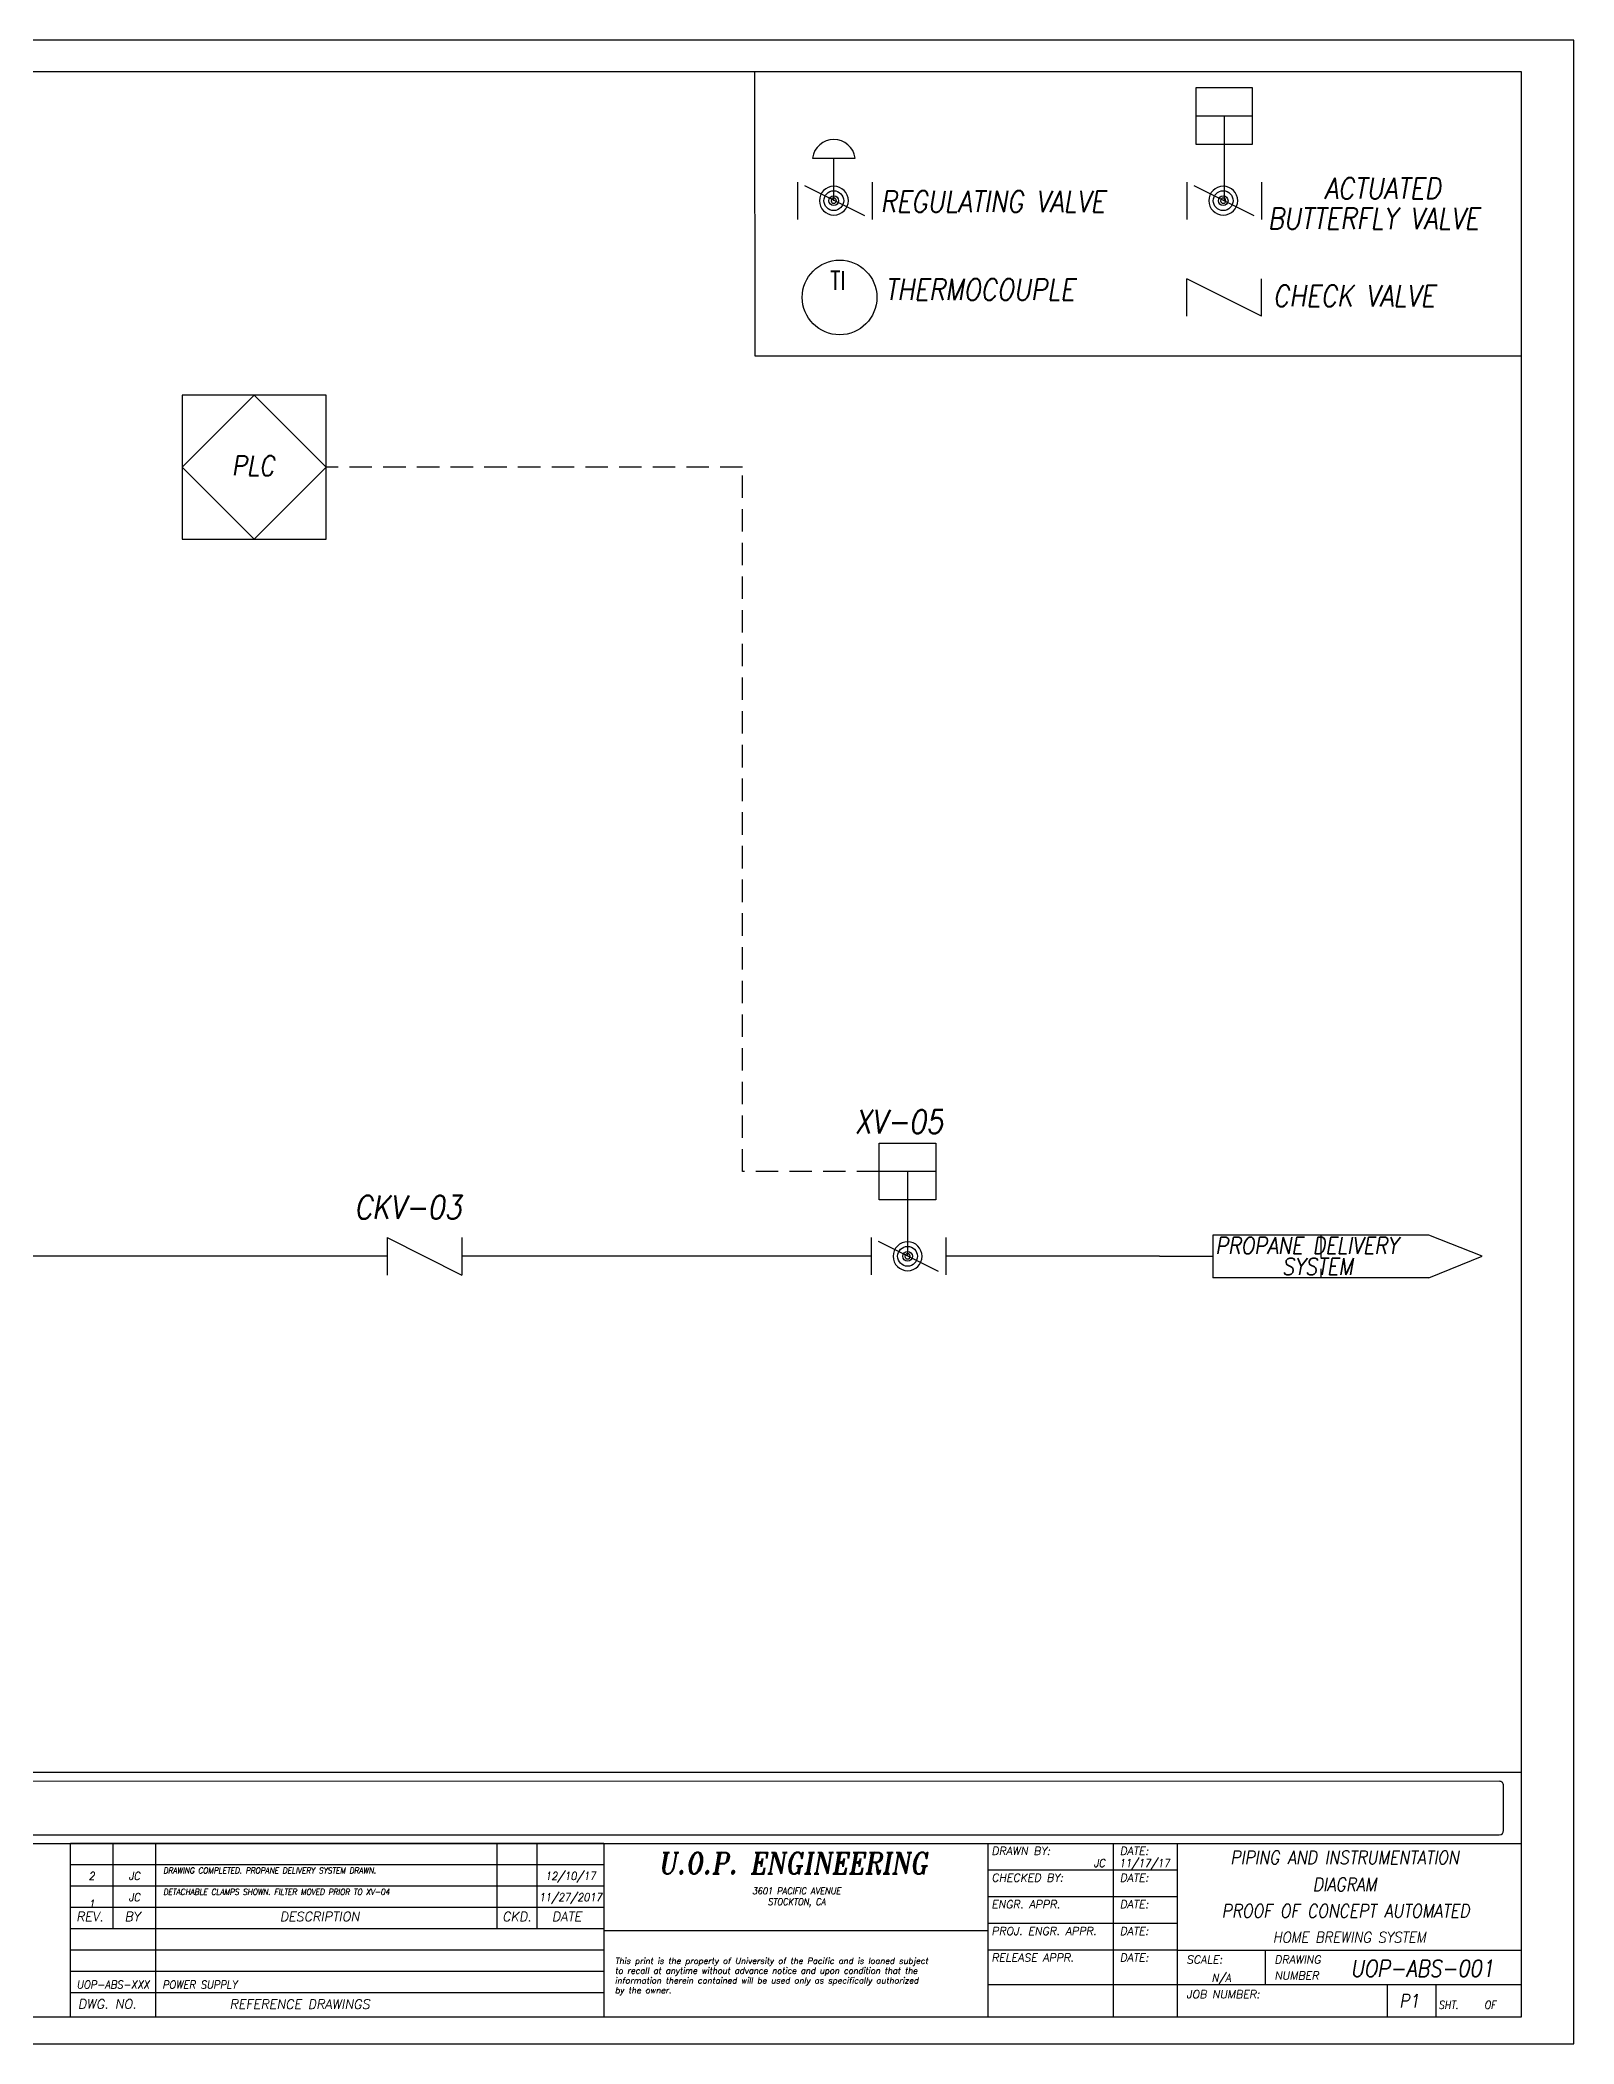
# Paper-space layout 'PROPANE SYS.' of a CAD drawing. Extents: x 0.7 to 34.5, y 0.2 to 22.5.
# Drawn here: x 17.38 to 34.45, y 0.15 to 22.46 of the extents above; entities that cross this region are included whole.
import ezdxf
from ezdxf.enums import TextEntityAlignment as Align

# ---------------------------------------------------------------- set-up
doc = ezdxf.new("R2010")
doc.units = 0
doc.header["$MEASUREMENT"] = 0
doc.linetypes.add('HIDDEN', pattern=[0.375, 0.25, -0.125])
doc.layers.get('Defpoints').update_dxf_attribs({"color": 247})
for name, color, linetype in [('BORDER', 6, 'Continuous'), ('LEADER', 7, 'Continuous'), ('LEGEND LINES', 7, 'Continuous'), ('P-E-WINE', 234, 'Continuous'), ('P-WINE', 202, 'Continuous'), ('PL', 202, 'Continuous'), ('PLC LINES', 102, 'Continuous'), ('TEXT', 7, 'Continuous'), ('TRUCK WASH - E - PW', 250, 'Continuous'), ('VALVE', 7, 'Continuous')]:
    doc.layers.add(name, color=color, linetype=linetype)
doc.styles.add('ROMANT', font='romant', dxfattribs={"width": 0.8579})
doc.styles.add('TLARGE', font='romans', dxfattribs={"width": 0.9, "oblique": 10, "height": 0.1875})
doc.styles.add('TLMEDIUM', font='romans', dxfattribs={"width": 0.85, "oblique": 10, "height": 0.15625})
doc.styles.add('TLSMALL', font='romans', dxfattribs={"width": 0.9, "oblique": 10, "height": 0.09375})
doc.styles.add('TMEDIUM', font='romans', dxfattribs={"width": 0.9, "oblique": 10, "height": 0.125})
doc.styles.add('TSMALL', font='romans', dxfattribs={"width": 0.9, "oblique": 10, "height": 0.09375})
doc.styles.add('TSSMALL', font='romans', dxfattribs={"width": 0.9, "oblique": 10, "height": 0.078125})
doc.styles.add('TXSMALL', font='romans.shx', dxfattribs={"width": 0.9, "oblique": 10, "height": 0.07})
doc.styles.add('txt', font='romans.shx', dxfattribs={"height": 0.09375})

# ---------------------------------------------------------------- blocks, each defined once
blk = doc.blocks.new('TITL-BLK')
for p, q in [((-10.75, 2.031), (-17, 2.031)), ((-17, 1.031), (-17, 2.031)), ((-16.5, 1.031), (-16.5, 2.031)), ((-16, 1.031), (-16, 2.031)), ((-12, 1.031), (-12, 2.031)), ((-11.531, 1.031), (-11.531, 2.031)), ((-4.781, 0), (-4.781, 2.031)), ((-10.75, 1.781), (-17, 1.781)), ((-4.031, 1.719), (-6.25, 1.719)), ((-10.75, 1.531), (-17, 1.531)), ((-10.75, 1.281), (-17, 1.281)), ((-4.031, 1.406), (-6.25, 1.406)), ((-10.75, 1.031), (-17, 1.031)), ((-17, 0), (-17, 1.031)), ((-16, 0), (-16, 1.031)), ((-4.031, 1.094), (-6.25, 1.094)), ((-10.75, 0.781), (-17, 0.781)), ((-4.031, 0.781), (-6.25, 0.781)), ((-3, 0.375), (-3, 0.781)), ((-10.75, 0.531), (-17, 0.531)), ((-10.75, 0.281), (-17, 0.281)), ((0, 0.375), (-6.25, 0.375)), ((-1.568, 0), (-1.568, 0.375)), ((-1, 0), (-1, 0.375))]:
    blk.add_line(p, q)
at = {"color": 210, "const_width": 0.0156}
for points in [[(-10.75, 2.031), (-6.25, 2.031)], [(-10.75, 0), (-10.75, 2.031)], [(-6.25, 2.031), (0, 2.031)], [(-6.25, 2.031), (-6.25, 0)], [(-4.031, 2.031), (-4.031, 0)], [(-10.75, 1.012), (-6.25, 1.012)], [(-4.031, 0.781), (0, 0.781)]]:
    blk.add_lwpolyline(points, dxfattribs=at)
at = {"style": 'TLSMALL', "oblique": 10}
for s, height, p in [('DRAWN BY:', 0.0938, (-6.208, 1.898)), ('DATE:', 0.0938, (-4.706, 1.898)), ('CHECKED BY:', 0.09375, (-6.208, 1.585)), ('DATE:', 0.0938, (-4.706, 1.585)), ('REV.', 0.1094, (-16.932, 1.121)), ('BY', 0.1094, (-16.366, 1.121)), ('DESCRIPTION', 0.1094, (-14.546, 1.121)), ('CKD.', 0.1094, (-11.94, 1.121)), ('DATE', 0.1094, (-11.358, 1.121)), ('ENGR. APPR.', 0.09375, (-6.208, 1.273)), ('DATE:', 0.0938, (-4.706, 1.273)), ('PROJ. ENGR. APPR.', 0.09375, (-6.208, 0.96)), ('DATE:', 0.0938, (-4.706, 0.96)), ('RELEASE APPR.', 0.09375, (-6.208, 0.648)), ('DATE:', 0.0938, (-4.706, 0.648)), ('SCALE:', 0.0938, (-3.925, 0.625)), ('DRAWING', 0.0938, (-2.893, 0.625)), ('to recall at anytime without advance notice and upon condition that the', 0.07116, (-10.62, 0.507)), ('This print is the property of University of the Pacific and is loaned subject', 0.07116, (-10.62, 0.622)), ('NUMBER', 0.0938, (-2.893, 0.438)), ('information therein contained will be used only as specifically authorized', 0.07116, (-10.62, 0.392)), ('by the owner.', 0.07116, (-10.62, 0.277)), ('JOB NUMBER:', 0.09375, (-3.925, 0.219)), ('DWG. NO.', 0.1094, (-16.91, 0.097)), ('REFERENCE DRAWINGS', 0.1094, (-15.133, 0.095))]:
    blk.add_text(s, height=height, dxfattribs=at).set_placement(p)
at = {"style": 'TLSMALL', "oblique": 10, "width": 0.85}
for s, p in [('SHT.', (-0.972, 0.094)), ('OF', (-0.436, 0.094))]:
    blk.add_text(s, height=0.0938, dxfattribs=at).set_placement(p)
at = {"style": 'TSMALL', "oblique": 10, "width": 0.9, "flags": 8}
for tag, p in [('REV-C', (-16.75, 1.828)), ('REV-C-BY', (-16.25, 1.828)), ('REV-C-CHKD', (-11.766, 1.828)), ('REV-C-DATE', (-11.141, 1.828)), ('REV-B', (-16.75, 1.578)), ('REV-B-BY', (-16.25, 1.578)), ('REV-B-CHKD', (-11.766, 1.578)), ('REV-B-DATE', (-11.141, 1.578)), ('REV-A', (-16.75, 1.328)), ('REV-A-BY', (-16.25, 1.328)), ('REV-A-CHKD', (-11.766, 1.328)), ('REV-A-DATE', (-11.141, 1.328))]:
    blk.add_attdef(tag, text='', height=0.0938, dxfattribs=at).set_placement(p, align=Align.BOTTOM_CENTER)
at = {"oblique": 10, "width": 0.9, "flags": 8}
for tag, p, height, style in [('REV-C-DESC', (-15.912, 1.931), 0.07, 'TXSMALL'), ('REV-C-DESC', (-15.912, 1.818), 0.07, 'TXSMALL'), ('REV-C-DESC', (-15.912, 1.858), 0.0938, 'TSMALL'), ('REV-B-DESC', (-15.912, 1.681), 0.07, 'TXSMALL'), ('REV-B-DESC', (-15.912, 1.608), 0.0938, 'TSMALL'), ('REV-B-DESC', (-15.912, 1.568), 0.07, 'TXSMALL'), ('REV-A-DESC', (-15.912, 1.431), 0.07, 'TXSMALL'), ('REV-A-DESC', (-15.912, 1.358), 0.0938, 'TSMALL'), ('REV-A-DESC', (-15.912, 1.318), 0.07, 'TXSMALL'), ('REF-#3-TITLE', (-15.923, 0.832), 0.0938, 'TSMALL'), ('REF-#3-TITLE', (-15.912, 0.931), 0.07, 'TXSMALL'), ('REF-#3-TITLE', (-15.912, 0.818), 0.07, 'TXSMALL'), ('REF-#2-TITLE', (-15.912, 0.681), 0.07, 'TXSMALL'), ('REF-#2-TITLE', (-15.923, 0.582), 0.0938, 'TSMALL'), ('REF-#2-TITLE', (-15.912, 0.568), 0.07, 'TXSMALL'), ('REF-#1-TITLE', (-15.912, 0.431), 0.07, 'TXSMALL'), ('REF-#1-TITLE', (-15.923, 0.332), 0.0938, 'TSMALL'), ('REF-#1-TITLE', (-15.912, 0.318), 0.07, 'TXSMALL')]:
    blk.add_attdef(tag, p, '', height=height, dxfattribs=dict(at, style=style))
at = {"color": 210, "oblique": 10, "flags": 8}
for tag, height, style, width, p in [('UOPBLOCK', 0.25, 'ROMANT', 0.8579, (-8.336, 1.748)), ('TITLE-LINE#1', 0.156, 'TLMEDIUM', 0.85, (-2.016, 1.738)), ('UOPBLOCK', 0.25, 'ROMANT', 0.8579, (-8.332, 1.445)), ('STREET-ADDRESS', 0.0781, 'TSSMALL', 0.9, (-8.293, 1.298)), ('CITY,STATE,ZIP', 0.0781, 'TSSMALL', 0.9, (-8.302, 1.125)), ('DRAWING#', 0.188, 'TLARGE', 0.9, (-1.136, 0.448)), ('JOB#', 0.188, 'TLARGE', 0.9, (-2.205, 0.093)), ('SHEET-SEQUENCE', 0.188, 'TLARGE', 0.9, (-1.301, 0.093))]:
    blk.add_attdef(tag, text='', height=height, dxfattribs=dict(at, style=style, width=width)).set_placement(p, align=Align.CENTER)
at = {"style": 'TSMALL', "oblique": 10, "width": 0.9, "flags": 8}
for tag, p in [('DRAWN-BY', (-4.877, 1.757)), ('DRG-CHKD-BY', (-4.877, 1.444)), ('ENGR-APPR-BY', (-4.877, 1.132)), ('PROJ.-ENGR-APPR-BY', (-4.877, 0.819)), ('RELEASE-APPR-BY', (-4.877, 0.413))]:
    blk.add_attdef(tag, text='', height=0.0938, dxfattribs=at).set_placement(p, align=Align.RIGHT)
for tag, p in [('DRAWING-DATE', (-4.417, 1.757)), ('CHKD-DATE', (-4.417, 1.445)), ('ENGR-APPR-DATE', (-4.417, 1.132)), ('REF-#3', (-16.5, 0.832)), ('PROJ-ENGR-APPR-DATE', (-4.417, 0.82)), ('REF-#2', (-16.5, 0.582)), ('RELEASE-APPR-DATE', (-4.417, 0.413)), ('SCALE', (-3.516, 0.413)), ('REF-#1', (-16.5, 0.332)), ('SHEET#', (-0.577, 0.094)), ('TOTAL-SHEETS', (-0.146, 0.094))]:
    blk.add_attdef(tag, text='', height=0.0938, dxfattribs=at).set_placement(p, align=Align.CENTER)
blk = doc.blocks.new('*U26')
at = {"layer": 'LEADER', "linetype": 'Continuous'}
for p, q in [((-0.125, 0.375), (0.125, 0.375)), ((0, 0.375), (0, 0.25)), ((0, 0.25), (0, 0))]:
    blk.add_line(p, q, dxfattribs=at)
blk.add_lwpolyline([(-0.125, 0.5), (-0.125, 0.25), (0.125, 0.25), (0.125, 0.5)], close=True, dxfattribs=at)
blk = doc.blocks.new('4')
at = {"layer": 'LEADER', "linetype": 'Continuous'}
for p, q in [((-0.125, 0.0625), (-0.125, -0.0625)), ((-0.1013, 0.0506), (0.0994, -0.05)), ((0.125, 0.0625), (0.125, -0.0625))]:
    blk.add_line(p, q, dxfattribs=at)
for radius in [0.0331, 0.0162]:
    blk.add_circle((-0.0031, 0), radius, dxfattribs=at)
for centre, major_axis in [((-0.0028, 0), (0.0484, 0)), ((-0.0031, 0), (-0.00875, 0))]:
    blk.add_ellipse(centre, major_axis=major_axis, ratio=1, start_param=0, end_param=6.283175, dxfattribs=at)
blk = doc.blocks.new('PLC')
at = {"layer": 'P-WINE'}
for p, q in [((0, 0.75), (0, -0.75)), ((1.5, 0.75), (0, 0.75)), ((0.75, 0.75), (0, 0)), ((1.5, 0), (0.75, 0.75)), ((1.5, -0.75), (1.5, 0.75)), ((0, 0), (0.75, -0.75)), ((0.75, -0.75), (1.5, 0)), ((0, -0.75), (1.5, -0.75))]:
    blk.add_line(p, q, dxfattribs=at)
blk = doc.blocks.new('*U28')
at = {"layer": 'LEADER', "linetype": 'Continuous'}
for p, q in [((-0.125, 0.375), (0.125, 0.375)), ((0, 0.375), (0, 0.25)), ((0, 0.25), (0, 0))]:
    blk.add_line(p, q, dxfattribs=at)
blk.add_lwpolyline([(-0.125, 0.5), (-0.125, 0.25), (0.125, 0.25), (0.125, 0.5)], close=True, dxfattribs=at)
blk = doc.blocks.new('146')
at = {"linetype": 'Continuous'}
blk.add_circle((0, 0), 0.25, dxfattribs=at)
at = {"linetype": 'Continuous', "style": 'txt', "width": 0.799996}
for tag in ['TAG00', 'TAG10', 'TAG20', 'TAG30']:
    blk.add_attdef(tag, text='', height=0.125, dxfattribs=at).set_placement((0, 0), align=Align.CENTER)

psp = doc.layouts.new('PROPANE SYS.')

# ---------------------------------------------------------------- linework, layer by layer
at = {"layer": 'BORDER'}
for p, q in [((33.87, 22.103), (1.332, 22.103)), ((33.87, 0.451), (33.87, 22.103)), ((1.332, 0.451), (33.87, 0.451))]:
    psp.add_line(p, q, dxfattribs=at)
at = {"layer": 'Defpoints'}
psp.add_lwpolyline([(34.454, 22.457), (0.748, 22.457), (0.748, 0.151), (34.454, 0.151)], close=True, dxfattribs=at)
at = {"layer": 'LEADER', "linetype": 'Continuous'}
for p, q in [((30.145, 19.384), (30.145, 19.8)), ((30.976, 19.384), (30.976, 19.8)), ((21.245, 9.126), (21.245, 8.71)), ((22.076, 9.126), (22.076, 8.71))]:
    psp.add_line(p, q, dxfattribs=at)
at = {"layer": 'LEADER'}
for p, q in [((30.976, 19.384), (30.145, 19.8)), ((21.245, 9.126), (22.076, 8.71))]:
    psp.add_line(p, q, dxfattribs=at)
at = {"layer": 'LEGEND LINES'}
psp.add_lwpolyline([(25.334, 22.103), (25.337, 18.943), (33.87, 18.943)], dxfattribs=at)
at = {"layer": 'PL'}
for p, q in [((21.245, 8.918), (16.561, 8.918)), ((26.632, 8.918), (22.076, 8.918)), ((29.84, 8.918), (27.464, 8.918)), ((29.84, 8.918), (30.434, 8.918))]:
    psp.add_line(p, q, dxfattribs=at)
at = {"layer": 'PLC LINES', "linetype": 'HIDDEN'}
psp.add_line((31.637, 9.155), (31.637, 8.68), dxfattribs=at)
psp.add_lwpolyline([(26.723, 9.861), (25.202, 9.861), (25.202, 17.702), (20.566, 17.702)], dxfattribs=at)
at = {"layer": 'TEXT'}
psp.add_lwpolyline([(1.332, 2.38), (33.87, 2.38), (33.87, 3.173), (1.332, 3.173)], close=True, dxfattribs=at)
psp.add_lwpolyline([(1.578, 2.479), (33.624, 2.479, 0.41421), (33.672, 2.527), (33.672, 3.026, 0.414217), (33.624, 3.074), (1.578, 3.073, 0.41421), (1.531, 3.026), (1.531, 2.526, 0.414217)], format="xyb", close=True, dxfattribs=at)
at = {"layer": 'TRUCK WASH - E - PW'}
for p, q in [((32.84, 9.155), (30.434, 9.155)), ((30.434, 9.155), (30.434, 8.68)), ((33.434, 8.918), (32.84, 9.155)), ((32.84, 8.68), (33.434, 8.918)), ((32.84, 8.68), (30.434, 8.68))]:
    psp.add_line(p, q, dxfattribs=at)
at = {"layer": 'VALVE'}
for p, q in [((25.979, 21.144), (26.454, 21.144)), ((26.217, 20.669), (26.217, 21.144))]:
    psp.add_line(p, q, dxfattribs=at)
psp.add_arc((26.217, 21.11), 0.24, 8.1103, 171.8897, dxfattribs=at)

# ---------------------------------------------------------------- block references
at = {"layer": 'LEADER', "linetype": 'Continuous'}
ref = psp.add_blockref('146', (26.281, 19.592), dxfattribs=dict(at, xscale=1.6625, yscale=1.6625, zscale=1.6625))
ref.add_attrib('TAG00', 'TI', dxfattribs={"linetype": 'Continuous', "height": 0.2078, "style": 'txt', "width": 0.799996}).set_placement((26.262, 19.675), align=Align.CENTER)
at = {"layer": 'P-E-WINE', "xscale": 1.06875, "yscale": 1.06875, "zscale": 1.06875}
psp.add_blockref('PLC', (18.963, 17.702), dxfattribs=at)
at = {"layer": 'TEXT'}
ref = psp.add_blockref('TITL-BLK', (33.87, 0.451), dxfattribs=dict(at, xscale=0.95, yscale=0.95, zscale=0.95))
ref.add_attrib('TITLE-LINE#3', 'PROOF OF CONCEPT AUTOMATED ', dxfattribs={"layer": '0', "color": 210, "height": 0.14844, "style": 'TLMEDIUM', "oblique": 10, "width": 0.85}).set_placement((31.955, 1.557), align=Align.CENTER)
ref.add_attrib('TITLE-LINE#4', 'HOME BREWING SYSTEM', dxfattribs={"layer": '0', "color": 210, "height": 0.11875, "style": 'TMEDIUM', "oblique": 10, "width": 0.9}).set_placement((31.955, 1.279), align=Align.CENTER)
ref.add_attrib('DRAWN-BY', 'JC', dxfattribs={"layer": '0', "height": 0.0891, "style": 'TSMALL', "oblique": 10, "width": 0.9}).set_placement((29.236, 2.12), align=Align.RIGHT)
ref.add_attrib('DRAWING-DATE', '11/17/17', dxfattribs={"layer": '0', "height": 0.0891, "style": 'TSMALL', "oblique": 10, "width": 0.9}).set_placement((29.674, 2.12), align=Align.CENTER)
ref.add_attrib('SCALE', 'N/A', dxfattribs={"layer": '0', "height": 0.0891, "style": 'TSMALL', "oblique": 10, "width": 0.9}).set_placement((30.53, 0.843), align=Align.CENTER)
ref.add_attrib('COMPANY', 'U.O.P. ENGINEERING', dxfattribs={"layer": '0', "color": 210, "height": 0.2375, "style": 'ROMANT', "oblique": 10, "width": 0.8579}).set_placement((25.761, 2.044), align=Align.CENTER)
ref.add_attrib('STREET-ADDRESS', '3601 PACIFIC AVENUE', dxfattribs={"layer": '0', "color": 210, "height": 0.07422, "style": 'TSSMALL', "oblique": 10, "width": 0.9}).set_placement((25.801, 1.817), align=Align.CENTER)
ref.add_attrib('CITY,STATE,ZIP', 'STOCKTON, CA', dxfattribs={"layer": '0', "color": 210, "height": 0.07422, "style": 'TSSMALL', "oblique": 10, "width": 0.9}).set_placement((25.803, 1.697), align=Align.CENTER)
ref.add_attrib('REV-A', '1', dxfattribs={"layer": '0', "height": 0.0891, "style": 'TSMALL', "oblique": 10, "width": 0.9}).set_placement((17.957, 1.638), align=Align.BOTTOM_CENTER)
ref.add_attrib('REV-A-BY', 'JC', dxfattribs={"layer": '0', "height": 0.0891, "style": 'TSMALL', "oblique": 10, "width": 0.9}).set_placement((18.432, 1.712), align=Align.BOTTOM_CENTER)
ref.add_attrib('REV-A-DESC', 'DETACHABLE CLAMPS SHOWN. FILTER MOVED PRIOR TO XV-04', (18.753, 1.81), dxfattribs={"layer": '0', "height": 0.0665, "style": 'TXSMALL', "oblique": 10, "width": 0.9})
ref.add_attrib('REV-A-DATE', '11/27/2017', dxfattribs={"layer": '0', "height": 0.0891, "style": 'TSMALL', "oblique": 10, "width": 0.9}).set_placement((23.286, 1.712), align=Align.BOTTOM_CENTER)
ref.add_attrib('REV-B', '2', dxfattribs={"layer": '0', "height": 0.0891, "style": 'TSMALL', "oblique": 10, "width": 0.9}).set_placement((17.957, 1.949), align=Align.BOTTOM_CENTER)
ref.add_attrib('REV-B-BY', 'JC', dxfattribs={"layer": '0', "height": 0.0891, "style": 'TSMALL', "oblique": 10, "width": 0.9}).set_placement((18.432, 1.949), align=Align.BOTTOM_CENTER)
ref.add_attrib('REV-B-DESC', 'DRAWING COMPLETED. PROPANE DELIVERY SYSTEM DRAWN.', (18.753, 2.048), dxfattribs={"layer": '0', "height": 0.0665, "style": 'TXSMALL', "oblique": 10, "width": 0.9})
ref.add_attrib('REV-B-DATE', '12/10/17', dxfattribs={"layer": '0', "height": 0.0891, "style": 'TSMALL', "oblique": 10, "width": 0.9}).set_placement((23.286, 1.949), align=Align.BOTTOM_CENTER)
ref.add_attrib('REF-#1', 'UOP-ABS-XXX', dxfattribs={"layer": '0', "height": 0.08906, "style": 'TSMALL', "oblique": 10, "width": 0.9}).set_placement((18.195, 0.766), align=Align.CENTER)
ref.add_attrib('REF-#1-TITLE', 'POWER SUPPLY', (18.744, 0.766), dxfattribs={"layer": '0', "height": 0.08906, "style": 'TSMALL', "oblique": 10, "width": 0.9})
at = {"layer": 'VALVE', "linetype": 'Continuous'}
for name, p, xscale, yscale, zscale in [('*U28', (30.561, 20.669), 2.515647442323987, 2.515647442323987, 2.515647442323987), ('4', (26.227, 20.669), 3.325, 3.325, 3.325), ('4', (30.561, 20.669), 3.325, 3.325, 3.325), ('*U26', (27.038, 8.918), -2.515647442323987, 2.515647442323987, 2.515647442323987), ('4', (27.048, 8.918), 3.325, 3.325, 3.325)]:
    psp.add_blockref(name, p, dxfattribs=dict(at, xscale=xscale, yscale=yscale, zscale=zscale))

# ---------------------------------------------------------------- texts
at = {"style": 'TLMEDIUM', "oblique": 10, "width": 0.85}
for s, height, p in [('REGULATING VALVE', 0.23584, (26.735, 20.541)), ('ACTUATED', 0.2358, (31.673, 20.688)), ('BUTTERFLY VALVE', 0.23584, (31.045, 20.353)), ('THERMOCOUPLE', 0.23584, (26.785, 19.562)), ('CHECK VALVE', 0.23584, (31.103, 19.491)), ('PLC', 0.2211, (19.514, 17.608)), ('CKV-03', 0.2598, (20.881, 9.334)), ('PROPANE DELIVERY', 0.18555, (30.464, 8.944)), ('SYSTEM', 0.1855, (31.205, 8.712))]:
    psp.add_text(s, height=height, dxfattribs=at).set_placement(p)
at = {"color": 161, "style": 'TLMEDIUM', "oblique": 10, "width": 0.85}
for s, height, p in [('PIPING AND INSTRUMENTATION', 0.14844, (31.901, 2.151)), ('DIAGRAM', 0.1484, (31.901, 1.852)), ('UOP-ABS-001', 0.18555, (32.765, 0.898)), ('P1', 0.1484, (32.621, 0.556))]:
    psp.add_text(s, height=height, dxfattribs=at).set_placement(p, align=Align.CENTER)
at = {"layer": 'VALVE', "style": 'TLMEDIUM', "oblique": 10, "width": 0.85}
psp.add_text('XV-05', height=0.2598, dxfattribs=at).set_placement((26.448, 10.287))

doc.saveas('drawing.dxf')
